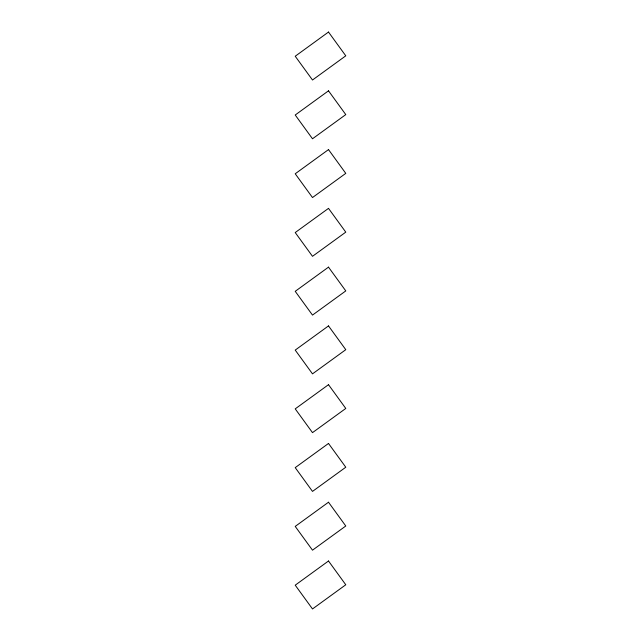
<?xml version="1.0" encoding="UTF-8"?>
<svg xmlns="http://www.w3.org/2000/svg" width="641" height="641" viewBox="0 0 641 641"><rect width="100%" height="100%" fill="white"/><g stroke="black" fill="none" stroke-linecap="round" stroke-linejoin="round"><path stroke-width="0.96" d="M328.504 32.05L295.221 56.232L312.496 80.005L345.779 55.823L328.504 32.05M328.504 90.822L295.221 115.003L312.496 138.776L345.779 114.595L328.504 90.822M328.504 149.593L295.221 173.775L312.496 197.548L345.779 173.366L328.504 149.593M328.504 208.365L295.221 232.547L312.496 256.32L345.779 232.138L328.504 208.365M328.504 267.137L295.221 291.318L312.496 315.092L345.779 290.91L328.504 267.137M328.504 325.908L295.221 350.09L312.496 373.863L345.779 349.682L328.504 325.908M328.504 384.68L295.221 408.862L312.496 432.635L345.779 408.453L328.504 384.68M328.504 443.452L295.221 467.634L312.496 491.407L345.779 467.225L328.504 443.452M328.504 502.224L295.221 526.405L312.496 550.178L345.779 525.997L328.504 502.224M328.504 560.995L295.221 585.177L312.496 608.95L345.779 584.768L328.504 560.995"/></g></svg>
